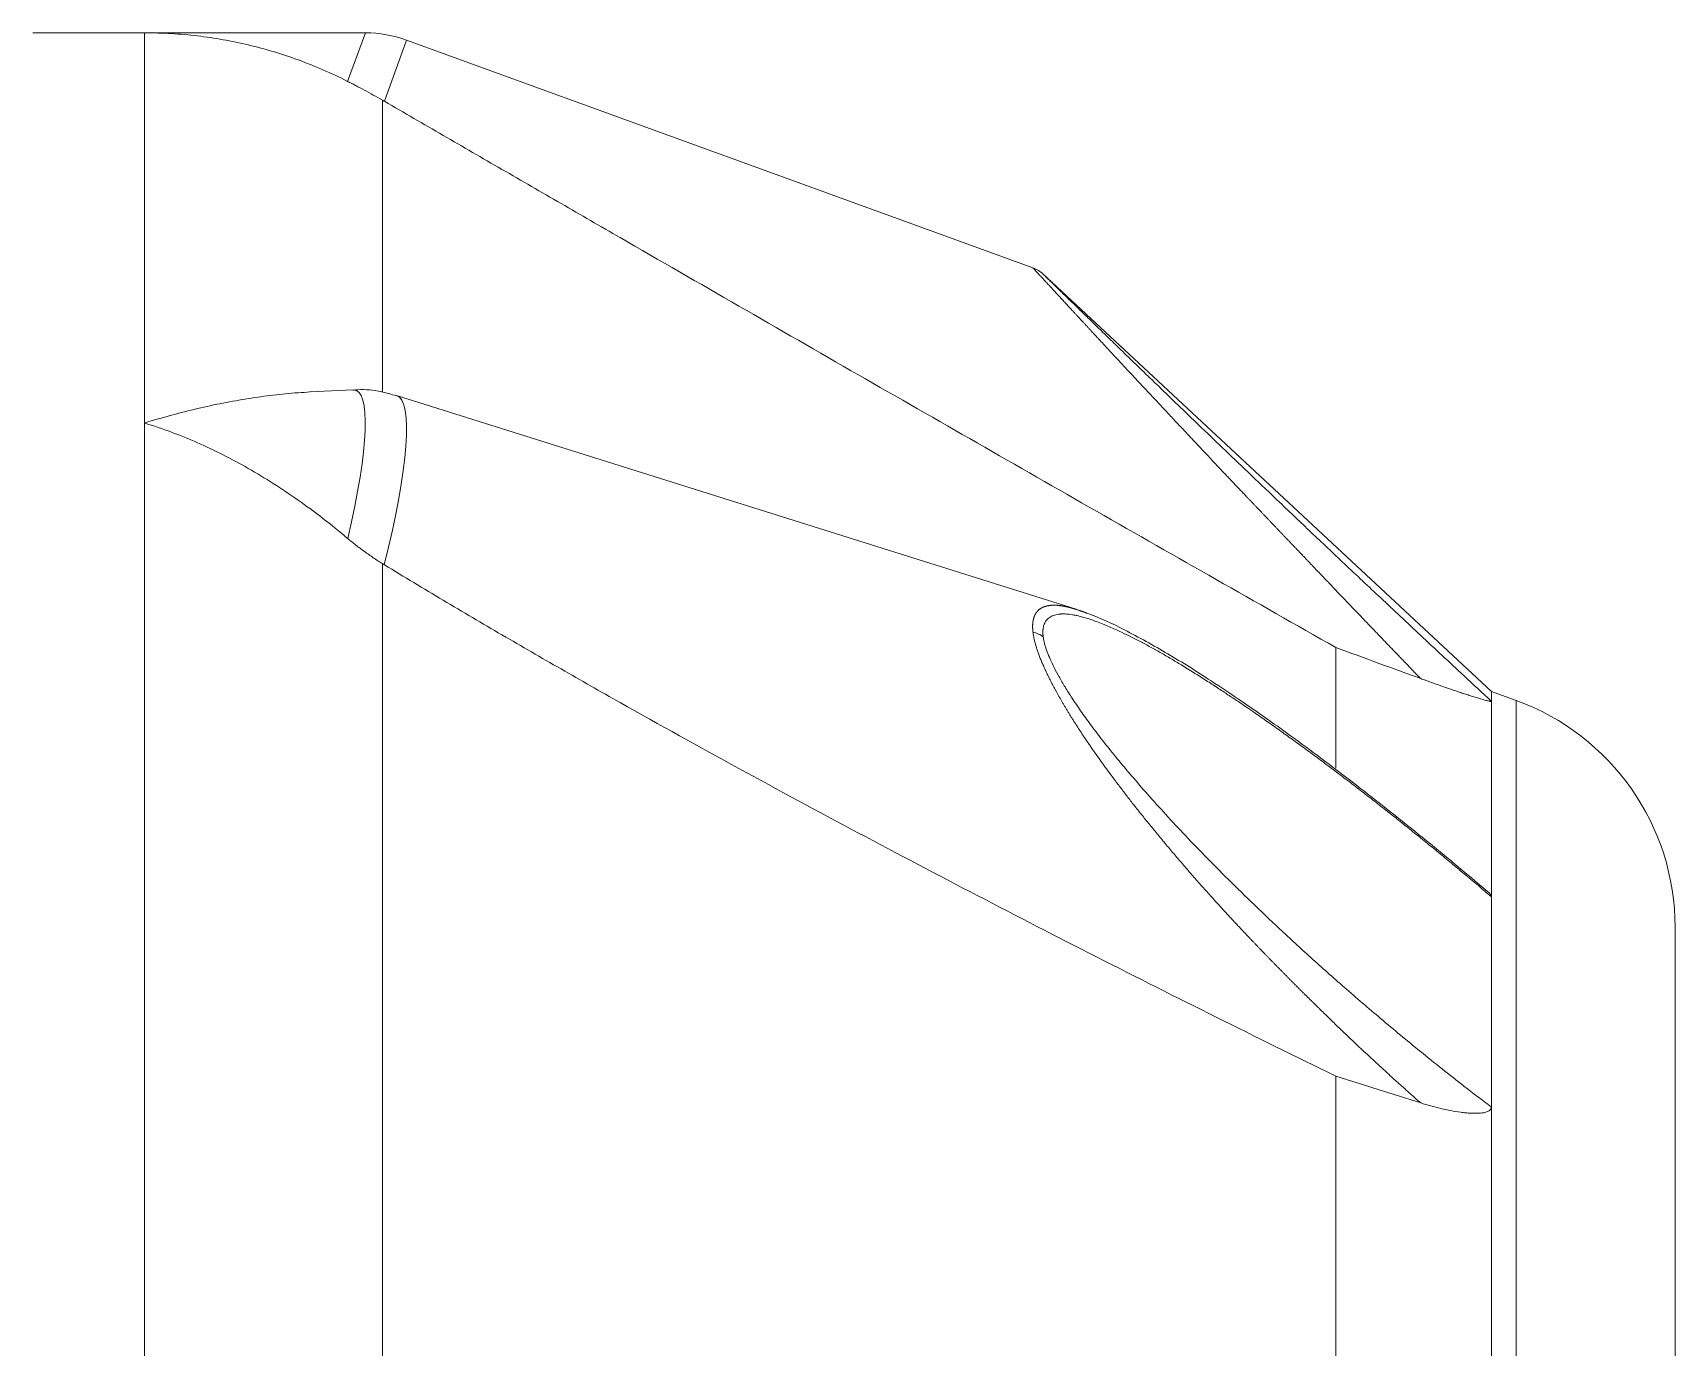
# Model space of a CAD drawing. Header units: inches. Extents: x 47316 to 59086, y 3141 to 11743.
# Drawn here: x 54765.15 to 54778.75, y 9808.57 to 9819.46 of the extents above; entities that cross this region are included whole.
import ezdxf

# ---------------------------------------------------------------- set-up
doc = ezdxf.new("R2010")
doc.units = ezdxf.units.IN
doc.header["$MEASUREMENT"] = 0
doc.layers.add('_BLACK_HOLE', color=7, linetype='Continuous')

msp = doc.modelspace()

# ---------------------------------------------------------------- linework, layer by layer
at = {"layer": '_BLACK_HOLE', "color": 0, "linetype": 'ByBlock', "lineweight": 18}
for p, q in [((54765.146, 9819.461), (54766.071, 9819.461)), ((54767.9, 9819.461), (54766.071, 9819.461)), ((54773.435, 9817.513), (54768.241, 9819.401)), ((54773.428, 9817.513), (54773.425, 9817.517)), ((54777.226, 9814.004), (54773.507, 9817.468)), ((54773.513, 9817.461), (54773.51, 9817.464)), ((54767.798, 9816.503), (54767.44, 9816.486)), ((54773.785, 9814.686), (54768.158, 9816.457)), ((54775.936, 9813.37), (54775.936, 9814.369)), ((54777.226, 9814.004), (54777.429, 9813.931)), ((54777.226, 9814.004), (54777.226, 9813.922)), ((54777.429, 9776.742), (54777.429, 9813.931)), ((54777.226, 9810.561), (54777.226, 9812.303)), ((54778.746, 9812.051), (54778.746, 9778.621)), ((54775.936, 9806.83), (54775.936, 9810.819))]:
    msp.add_line(p, q, dxfattribs=at)
at = {"layer": '_BLACK_HOLE', "color": 0, "linetype": 'ByBlock', "lineweight": 13}
for p, q in [((54766.071, 9819.461), (54766.071, 9816.229)), ((54767.9, 9819.461), (54767.753, 9819.059)), ((54768.241, 9819.401), (54768.057, 9818.894)), ((54768.041, 9818.903), (54768.041, 9816.489)), ((54766.071, 9816.229), (54766.071, 9807.399)), ((54768.041, 9815.064), (54768.041, 9808.301))]:
    msp.add_line(p, q, dxfattribs=at)
at = {"layer": '_BLACK_HOLE', "color": 0, "linetype": 'ByBlock', "lineweight": 18}
for centre, radius, start, end in [((54767.9, 9818.461), 1, 70.0227, 90), ((54776.746, 9812.051), 2, 0, 70.0227)]:
    msp.add_arc(centre, radius, start, end, dxfattribs=at)
for centre, major_axis, ratio, start_param, end_param in [((54773.343, 9817.278), (-0.175, -0.179), 0.993699, 3.165832, 3.569253), ((54773.343, 9814.299), (-0.248, -0.035), 0.822274, 3.845234, 4.248577)]:
    msp.add_ellipse(centre, major_axis=major_axis, ratio=ratio, start_param=start_param, end_param=end_param, dxfattribs=at)
at = {"layer": '_BLACK_HOLE', "color": 0, "linetype": 'ByBlock', "lineweight": 13}
for centre, major_axis, start_param, end_param in [((54767.236, 9814.649), (-0.583, -1.852), 1.967771, 3.20523), ((54767.557, 9814.548), (0.601, 1.91), 5.034234, 6.283255)]:
    msp.add_ellipse(centre, major_axis=major_axis, ratio=0.170824, start_param=start_param, end_param=end_param, dxfattribs=at)
at = {"layer": '_BLACK_HOLE', "color": 0, "linetype": 'ByBlock', "lineweight": 18}
for points in [[(54766.071, 9819.461), (54766.146, 9819.461), (54766.294, 9819.457), (54766.51, 9819.438), (54766.722, 9819.406), (54766.931, 9819.363), (54767.137, 9819.308), (54767.342, 9819.24), (54767.547, 9819.158), (54767.685, 9819.094), (54767.753, 9819.059)], [(54768.057, 9818.894), (54768.054, 9818.895), (54768.049, 9818.898), (54768.044, 9818.901), (54768.041, 9818.903)], [(54766.071, 9816.229), (54766.146, 9816.206), (54766.294, 9816.156), (54766.51, 9816.068), (54766.722, 9815.967), (54766.931, 9815.855), (54767.137, 9815.73), (54767.342, 9815.593), (54767.547, 9815.442), (54767.685, 9815.331), (54767.753, 9815.273)], [(54768.057, 9815.054), (54768.054, 9815.056), (54768.049, 9815.059), (54768.044, 9815.062), (54768.041, 9815.064)], [(54775.936, 9814.369), (54776.053, 9814.326), (54776.288, 9814.24), (54776.522, 9814.155), (54776.639, 9814.112)], [(54777.225, 9812.41), (54777.225, 9812.375), (54777.225, 9812.34), (54777.225, 9812.304)], [(54775.936, 9810.819), (54776.053, 9810.782), (54776.288, 9810.708), (54776.522, 9810.634), (54776.639, 9810.597)]]:
    msp.add_open_spline(points, degree=3, dxfattribs=at)
for points, knots in [([(54768.041, 9818.903), (54768.016, 9818.918), (54767.99, 9818.932), (54767.941, 9818.96), (54767.916, 9818.974), (54767.868, 9819), (54767.844, 9819.012), (54767.81, 9819.03), (54767.798, 9819.036), (54767.775, 9819.048), (54767.764, 9819.054), (54767.753, 9819.059)], [0, 0, 0, 0, 0.25, 0.25, 0.5, 0.5, 0.75, 0.75, 0.875, 0.875, 1, 1, 1, 1]), ([(54768.057, 9818.894), (54768.219, 9818.8), (54768.381, 9818.706), (54768.705, 9818.518), (54768.868, 9818.424), (54769.194, 9818.236), (54769.357, 9818.142), (54769.683, 9817.953), (54769.846, 9817.859), (54770.337, 9817.576), (54770.664, 9817.387), (54771.321, 9817.009), (54771.65, 9816.819), (54772.308, 9816.441), (54772.637, 9816.253), (54773.296, 9815.875), (54773.625, 9815.686), (54774.285, 9815.309), (54774.615, 9815.121), (54775.275, 9814.745), (54775.606, 9814.557), (54775.936, 9814.369)], [0, 0, 0, 0, 0.0625, 0.0625, 0.125, 0.125, 0.1875, 0.1875, 0.25, 0.25, 0.375, 0.375, 0.5, 0.5, 0.625, 0.625, 0.75, 0.75, 0.875, 0.875, 1, 1, 1, 1]), ([(54776.639, 9814.112), (54776.63, 9814.121), (54776.612, 9814.139), (54776.586, 9814.166), (54776.56, 9814.193), (54776.535, 9814.22), (54776.509, 9814.246), (54776.484, 9814.273), (54776.458, 9814.299), (54776.433, 9814.325), (54776.408, 9814.351), (54776.384, 9814.376), (54776.359, 9814.402), (54776.335, 9814.427), (54776.311, 9814.453), (54776.286, 9814.478), (54776.263, 9814.503), (54776.239, 9814.527), (54776.215, 9814.552), (54776.192, 9814.576), (54776.169, 9814.601), (54776.146, 9814.625), (54776.123, 9814.649), (54776.1, 9814.672), (54776.078, 9814.696), (54776.055, 9814.719), (54776.033, 9814.743), (54776.011, 9814.766), (54775.989, 9814.789), (54775.967, 9814.811), (54775.946, 9814.834), (54775.924, 9814.856), (54775.903, 9814.879), (54775.882, 9814.901), (54775.861, 9814.923), (54775.841, 9814.944), (54775.82, 9814.966), (54775.8, 9814.987), (54775.779, 9815.008), (54775.759, 9815.029), (54775.739, 9815.05), (54775.72, 9815.071), (54775.7, 9815.091), (54775.681, 9815.112), (54775.662, 9815.132), (54775.643, 9815.152), (54775.624, 9815.172), (54775.605, 9815.191), (54775.586, 9815.211), (54775.568, 9815.23), (54775.55, 9815.249), (54775.532, 9815.268), (54775.514, 9815.287), (54775.496, 9815.305), (54775.478, 9815.324), (54775.461, 9815.342), (54775.444, 9815.36), (54775.427, 9815.378), (54775.41, 9815.396), (54775.393, 9815.413), (54775.376, 9815.431), (54775.36, 9815.448), (54775.344, 9815.465), (54775.328, 9815.482), (54775.312, 9815.499), (54775.296, 9815.515), (54775.28, 9815.531), (54775.265, 9815.548), (54775.25, 9815.564), (54775.235, 9815.579), (54775.22, 9815.595), (54775.205, 9815.611), (54775.19, 9815.626), (54775.176, 9815.641), (54775.162, 9815.656), (54775.148, 9815.671), (54775.134, 9815.685), (54775.12, 9815.7), (54775.106, 9815.714), (54775.093, 9815.728), (54775.08, 9815.742), (54775.067, 9815.756), (54775.054, 9815.77), (54775.041, 9815.783), (54775.028, 9815.796), (54775.016, 9815.81), (54774.98, 9815.848), (54774.921, 9815.91), (54774.841, 9815.996), (54774.762, 9816.079), (54774.687, 9816.16), (54774.613, 9816.238), (54774.542, 9816.314), (54774.474, 9816.388), (54774.407, 9816.458), (54774.344, 9816.527), (54774.282, 9816.592), (54774.223, 9816.655), (54774.167, 9816.716), (54774.112, 9816.774), (54774.071, 9816.819), (54774.04, 9816.852), (54774.02, 9816.873), (54774.001, 9816.895), (54773.981, 9816.915), (54773.962, 9816.936), (54773.944, 9816.956), (54773.926, 9816.975), (54773.908, 9816.995), (54773.89, 9817.014), (54773.873, 9817.033), (54773.856, 9817.051), (54773.839, 9817.069), (54773.823, 9817.086), (54773.807, 9817.104), (54773.791, 9817.121), (54773.776, 9817.137), (54773.761, 9817.153), (54773.746, 9817.169), (54773.732, 9817.185), (54773.718, 9817.2), (54773.705, 9817.215), (54773.691, 9817.229), (54773.678, 9817.243), (54773.665, 9817.257), (54773.653, 9817.27), (54773.641, 9817.284), (54773.629, 9817.296), (54773.618, 9817.309), (54773.607, 9817.32), (54773.596, 9817.332), (54773.586, 9817.343), (54773.576, 9817.354), (54773.566, 9817.365), (54773.557, 9817.375), (54773.547, 9817.385), (54773.539, 9817.394), (54773.53, 9817.403), (54773.522, 9817.412), (54773.514, 9817.421), (54773.507, 9817.429), (54773.5, 9817.436), (54773.493, 9817.444), (54773.486, 9817.451), (54773.48, 9817.457), (54773.474, 9817.464), (54773.469, 9817.47), (54773.464, 9817.475), (54773.459, 9817.48), (54773.454, 9817.485), (54773.45, 9817.49), (54773.446, 9817.494), (54773.443, 9817.498), (54773.439, 9817.501), (54773.437, 9817.504), (54773.434, 9817.507), (54773.432, 9817.509), (54773.43, 9817.512), (54773.429, 9817.513), (54773.428, 9817.513)], [0, 0, 0, 0, 0.007002, 0.013961, 0.020877, 0.02775, 0.03458, 0.041368, 0.048112, 0.054813, 0.061471, 0.068087, 0.074659, 0.081188, 0.087675, 0.094118, 0.100519, 0.106876, 0.113191, 0.119463, 0.125691, 0.131877, 0.13802, 0.14412, 0.150177, 0.156191, 0.162162, 0.16809, 0.173975, 0.179817, 0.185617, 0.191373, 0.197087, 0.202757, 0.208385, 0.213969, 0.219511, 0.22501, 0.230466, 0.235879, 0.241249, 0.246576, 0.25186, 0.257101, 0.2623, 0.267455, 0.272568, 0.277638, 0.282665, 0.287649, 0.29259, 0.297488, 0.302343, 0.307155, 0.311925, 0.316652, 0.321335, 0.325976, 0.330574, 0.335129, 0.339642, 0.344111, 0.348538, 0.352922, 0.357262, 0.361561, 0.365816, 0.370028, 0.374198, 0.378325, 0.382408, 0.38645, 0.390448, 0.394403, 0.398316, 0.402186, 0.406013, 0.409798, 0.413539, 0.417238, 0.420894, 0.424508, 0.428078, 0.431606, 0.435091, 0.438534, 0.441933, 0.465092, 0.487697, 0.50975, 0.531254, 0.55221, 0.57262, 0.592488, 0.611815, 0.630605, 0.648861, 0.666586, 0.683784, 0.700459, 0.716615, 0.723002, 0.729325, 0.735584, 0.741781, 0.747915, 0.753988, 0.759998, 0.765948, 0.771836, 0.777664, 0.783433, 0.789142, 0.794792, 0.800383, 0.805917, 0.811393, 0.816813, 0.822176, 0.827484, 0.832737, 0.837935, 0.84308, 0.848171, 0.853211, 0.858198, 0.863135, 0.868021, 0.872858, 0.877647, 0.882388, 0.887082, 0.89173, 0.896333, 0.900891, 0.905407, 0.90988, 0.914312, 0.918705, 0.923058, 0.927373, 0.931651, 0.935894, 0.940102, 0.944278, 0.948421, 0.952534, 0.956617, 0.960672, 0.964701, 0.968704, 0.972684, 0.976641, 0.980578, 0.984495, 0.988394, 0.992277, 0.996145, 1, 1, 1, 1]), ([(54777.225, 9813.923), (54777.149, 9813.994), (54776.953, 9814.176), (54776.647, 9814.461), (54776.317, 9814.771), (54776.014, 9815.056), (54775.735, 9815.32), (54775.478, 9815.565), (54775.242, 9815.79), (54775.027, 9815.996), (54774.832, 9816.183), (54774.654, 9816.354), (54774.494, 9816.509), (54774.349, 9816.649), (54774.218, 9816.775), (54774.101, 9816.888), (54773.997, 9816.99), (54773.905, 9817.079), (54773.825, 9817.158), (54773.755, 9817.226), (54773.695, 9817.284), (54773.645, 9817.333), (54773.604, 9817.373), (54773.571, 9817.405), (54773.545, 9817.43), (54773.527, 9817.448), (54773.518, 9817.457), (54773.514, 9817.461), (54773.513, 9817.461)], [0, 0, 0, 0, 0.053888, 0.139584, 0.217901, 0.289742, 0.356431, 0.418733, 0.476345, 0.529152, 0.577705, 0.622435, 0.663612, 0.70149, 0.736329, 0.768409, 0.797983, 0.82523, 0.850288, 0.873339, 0.894593, 0.914226, 0.93239, 0.949266, 0.965086, 0.980128, 0.994711, 1, 1, 1, 1]), ([(54767.443, 9816.486), (54767.409, 9816.484), (54767.307, 9816.478), (54767.137, 9816.462), (54766.931, 9816.433), (54766.722, 9816.396), (54766.51, 9816.35), (54766.294, 9816.295), (54766.146, 9816.252), (54766.071, 9816.229)], [0, 0, 0, 0, 0.075536, 0.229614, 0.383691, 0.537768, 0.691845, 0.845923, 1, 1, 1, 1]), ([(54768.157, 9816.453), (54768.115, 9816.468), (54768.011, 9816.497), (54767.887, 9816.51), (54767.81, 9816.502), (54767.796, 9816.501)], [0, 0, 0, 0, 0.363265, 0.885802, 1, 1, 1, 1]), ([(54768.041, 9815.064), (54768.016, 9815.08), (54767.99, 9815.096), (54767.941, 9815.13), (54767.916, 9815.147), (54767.868, 9815.182), (54767.844, 9815.2), (54767.81, 9815.227), (54767.798, 9815.236), (54767.775, 9815.254), (54767.764, 9815.264), (54767.753, 9815.273)], [0, 0, 0, 0, 0.25, 0.25, 0.5, 0.5, 0.75, 0.75, 0.875, 0.875, 1, 1, 1, 1]), ([(54768.057, 9815.054), (54768.219, 9814.955), (54768.381, 9814.858), (54768.705, 9814.664), (54768.868, 9814.569), (54769.194, 9814.379), (54769.357, 9814.285), (54769.683, 9814.098), (54769.846, 9814.005), (54770.337, 9813.729), (54770.664, 9813.547), (54771.321, 9813.188), (54771.65, 9813.011), (54772.308, 9812.66), (54772.637, 9812.487), (54773.296, 9812.144), (54773.625, 9811.974), (54774.285, 9811.638), (54774.615, 9811.472), (54775.275, 9811.143), (54775.606, 9810.98), (54775.936, 9810.819)], [0, 0, 0, 0, 0.0625, 0.0625, 0.125, 0.125, 0.1875, 0.1875, 0.25, 0.25, 0.375, 0.375, 0.5, 0.5, 0.625, 0.625, 0.75, 0.75, 0.875, 0.875, 1, 1, 1, 1]), ([(54773.428, 9814.496), (54773.428, 9814.498), (54773.427, 9814.502), (54773.427, 9814.508), (54773.426, 9814.514), (54773.426, 9814.52), (54773.426, 9814.526), (54773.425, 9814.532), (54773.425, 9814.537), (54773.425, 9814.543), (54773.425, 9814.548), (54773.425, 9814.553), (54773.426, 9814.559), (54773.426, 9814.564), (54773.426, 9814.569), (54773.427, 9814.574), (54773.427, 9814.579), (54773.428, 9814.584), (54773.429, 9814.588), (54773.429, 9814.593), (54773.43, 9814.598), (54773.431, 9814.602), (54773.433, 9814.607), (54773.434, 9814.611), (54773.435, 9814.615), (54773.436, 9814.619), (54773.438, 9814.624), (54773.439, 9814.628), (54773.441, 9814.632), (54773.443, 9814.635), (54773.444, 9814.639), (54773.446, 9814.643), (54773.448, 9814.646), (54773.45, 9814.65), (54773.453, 9814.653), (54773.455, 9814.657), (54773.457, 9814.66), (54773.46, 9814.663), (54773.462, 9814.666), (54773.465, 9814.669), (54773.467, 9814.672), (54773.47, 9814.675), (54773.473, 9814.678), (54773.476, 9814.681), (54773.479, 9814.683), (54773.482, 9814.686), (54773.485, 9814.688), (54773.489, 9814.69), (54773.492, 9814.693), (54773.496, 9814.695), (54773.499, 9814.697), (54773.503, 9814.699), (54773.507, 9814.701), (54773.51, 9814.702), (54773.514, 9814.704), (54773.518, 9814.706), (54773.522, 9814.707), (54773.527, 9814.709), (54773.531, 9814.71), (54773.535, 9814.711), (54773.54, 9814.712), (54773.544, 9814.714), (54773.549, 9814.715), (54773.554, 9814.715), (54773.558, 9814.716), (54773.563, 9814.717), (54773.568, 9814.718), (54773.573, 9814.718), (54773.578, 9814.719), (54773.584, 9814.719), (54773.589, 9814.719), (54773.595, 9814.719), (54773.6, 9814.719), (54773.606, 9814.719), (54773.611, 9814.719), (54773.617, 9814.719), (54773.623, 9814.719), (54773.629, 9814.719), (54773.635, 9814.718), (54773.641, 9814.717), (54773.647, 9814.717), (54773.654, 9814.716), (54773.66, 9814.715), (54773.667, 9814.714), (54773.673, 9814.713), (54773.68, 9814.712), (54773.686, 9814.711), (54773.693, 9814.71), (54773.7, 9814.708), (54773.707, 9814.707), (54773.714, 9814.705), (54773.722, 9814.703), (54773.729, 9814.702), (54773.736, 9814.7), (54773.744, 9814.698), (54773.751, 9814.696), (54773.759, 9814.694), (54773.767, 9814.691), (54773.774, 9814.689), (54773.782, 9814.687), (54773.79, 9814.684), (54773.798, 9814.681), (54773.807, 9814.679), (54773.815, 9814.676), (54773.823, 9814.673), (54773.832, 9814.67), (54773.84, 9814.667), (54773.849, 9814.664), (54773.858, 9814.66), (54773.865, 9814.658), (54773.87, 9814.656), (54773.871, 9814.655)], [0, 0, 0, 0, 0.007848, 0.015693, 0.023537, 0.03138, 0.039222, 0.047066, 0.054911, 0.062759, 0.070611, 0.078467, 0.086329, 0.094197, 0.102072, 0.109956, 0.117848, 0.12575, 0.133663, 0.141587, 0.149524, 0.157475, 0.165439, 0.173419, 0.181414, 0.189427, 0.197457, 0.205505, 0.213573, 0.221661, 0.22977, 0.237901, 0.246054, 0.254231, 0.262431, 0.270657, 0.278909, 0.287187, 0.295492, 0.303826, 0.312188, 0.32058, 0.329002, 0.337455, 0.34594, 0.354457, 0.363008, 0.371592, 0.380211, 0.388865, 0.397555, 0.406281, 0.415045, 0.423846, 0.432686, 0.441565, 0.450484, 0.459443, 0.468443, 0.477485, 0.486569, 0.495695, 0.504865, 0.514078, 0.523336, 0.532639, 0.541988, 0.551382, 0.560823, 0.570311, 0.579847, 0.589431, 0.599063, 0.608744, 0.618475, 0.628256, 0.638087, 0.64797, 0.657903, 0.667889, 0.677927, 0.688017, 0.698161, 0.708358, 0.718609, 0.728914, 0.739274, 0.749689, 0.76016, 0.770687, 0.78127, 0.791909, 0.802606, 0.81336, 0.824171, 0.835041, 0.845969, 0.856956, 0.868002, 0.879107, 0.890272, 0.901497, 0.912782, 0.924127, 0.935534, 0.947002, 0.958531, 0.970122, 0.981775, 0.993491, 1, 1, 1, 1]), ([(54773.513, 9814.457), (54773.513, 9814.459), (54773.513, 9814.462), (54773.512, 9814.468), (54773.511, 9814.474), (54773.511, 9814.481), (54773.51, 9814.488), (54773.51, 9814.495), (54773.51, 9814.503), (54773.511, 9814.511), (54773.511, 9814.52), (54773.513, 9814.529), (54773.515, 9814.541), (54773.519, 9814.556), (54773.525, 9814.571), (54773.532, 9814.584), (54773.541, 9814.597), (54773.553, 9814.61), (54773.569, 9814.621), (54773.587, 9814.631), (54773.607, 9814.638), (54773.628, 9814.643), (54773.646, 9814.646), (54773.661, 9814.647), (54773.673, 9814.648), (54773.688, 9814.648), (54773.706, 9814.647), (54773.729, 9814.644), (54773.755, 9814.641), (54773.786, 9814.635), (54773.821, 9814.627), (54773.861, 9814.616), (54773.906, 9814.602), (54773.955, 9814.584), (54774.003, 9814.565), (54774.052, 9814.546), (54774.103, 9814.523), (54774.166, 9814.494), (54774.242, 9814.457), (54774.326, 9814.414), (54774.412, 9814.368), (54774.497, 9814.32), (54774.582, 9814.27), (54774.675, 9814.215), (54774.772, 9814.154), (54774.872, 9814.091), (54774.965, 9814.03), (54775.051, 9813.973), (54775.131, 9813.92), (54775.203, 9813.87), (54775.269, 9813.826), (54775.327, 9813.785), (54775.38, 9813.748), (54775.432, 9813.711), (54775.483, 9813.674), (54775.535, 9813.637), (54775.587, 9813.6), (54775.639, 9813.562), (54775.692, 9813.524), (54775.744, 9813.485), (54775.796, 9813.446), (54775.849, 9813.407), (54775.901, 9813.368), (54775.954, 9813.328), (54776.006, 9813.288), (54776.059, 9813.248), (54776.112, 9813.208), (54776.164, 9813.167), (54776.217, 9813.126), (54776.27, 9813.085), (54776.323, 9813.043), (54776.376, 9813.002), (54776.429, 9812.96), (54776.482, 9812.917), (54776.535, 9812.875), (54776.588, 9812.832), (54776.641, 9812.79), (54776.694, 9812.747), (54776.747, 9812.703), (54776.8, 9812.66), (54776.853, 9812.616), (54776.906, 9812.572), (54776.959, 9812.528), (54777.012, 9812.484), (54777.066, 9812.439), (54777.119, 9812.394), (54777.172, 9812.349), (54777.207, 9812.319), (54777.225, 9812.304)], [0, 0, 0, 0, 0.001543, 0.003279, 0.005209, 0.007331, 0.009647, 0.012156, 0.014858, 0.017752, 0.02084, 0.02412, 0.027593, 0.03547, 0.042701, 0.049288, 0.055232, 0.064586, 0.073944, 0.083308, 0.092678, 0.102057, 0.111443, 0.114929, 0.119491, 0.125129, 0.131847, 0.139647, 0.148532, 0.158504, 0.169566, 0.181721, 0.19497, 0.209316, 0.224761, 0.235589, 0.249552, 0.266655, 0.286907, 0.310313, 0.331876, 0.353374, 0.374807, 0.396172, 0.422351, 0.446777, 0.469448, 0.490361, 0.509514, 0.526906, 0.542535, 0.556401, 0.568502, 0.580819, 0.593138, 0.605459, 0.61778, 0.630103, 0.642426, 0.654751, 0.667077, 0.679403, 0.691731, 0.704059, 0.716387, 0.728717, 0.741047, 0.753377, 0.765708, 0.778039, 0.79037, 0.802702, 0.815034, 0.827366, 0.839698, 0.85203, 0.864362, 0.876694, 0.889026, 0.901358, 0.91369, 0.926021, 0.938352, 0.950682, 0.963013, 0.975342, 0.987671, 1, 1, 1, 1]), ([(54777.191, 9812.349), (54777.011, 9812.502), (54776.672, 9812.784), (54776.212, 9813.149), (54775.848, 9813.427), (54775.585, 9813.622), (54775.369, 9813.777), (54775.148, 9813.93), (54774.869, 9814.118), (54774.54, 9814.324), (54774.204, 9814.509), (54773.979, 9814.619), (54773.877, 9814.652), (54773.871, 9814.654)], [0, 0, 0, 0, 0.157811, 0.297808, 0.405043, 0.479492, 0.533126, 0.598315, 0.676923, 0.785774, 0.898593, 0.993715, 1, 1, 1, 1]), ([(54776.639, 9810.597), (54776.63, 9810.605), (54776.612, 9810.62), (54776.586, 9810.643), (54776.56, 9810.666), (54776.535, 9810.689), (54776.509, 9810.712), (54776.484, 9810.735), (54776.458, 9810.757), (54776.433, 9810.78), (54776.408, 9810.803), (54776.384, 9810.825), (54776.359, 9810.848), (54776.335, 9810.87), (54776.31, 9810.892), (54776.286, 9810.914), (54776.262, 9810.937), (54776.239, 9810.959), (54776.215, 9810.98), (54776.192, 9811.002), (54776.168, 9811.024), (54776.145, 9811.046), (54776.122, 9811.067), (54776.1, 9811.089), (54776.077, 9811.11), (54776.055, 9811.131), (54776.033, 9811.152), (54776.011, 9811.173), (54775.989, 9811.194), (54775.967, 9811.215), (54775.945, 9811.236), (54775.924, 9811.257), (54775.903, 9811.277), (54775.882, 9811.298), (54775.861, 9811.318), (54775.84, 9811.338), (54775.82, 9811.358), (54775.799, 9811.378), (54775.779, 9811.398), (54775.759, 9811.418), (54775.739, 9811.437), (54775.719, 9811.457), (54775.7, 9811.476), (54775.68, 9811.495), (54775.661, 9811.514), (54775.642, 9811.533), (54775.623, 9811.552), (54775.604, 9811.571), (54775.586, 9811.59), (54775.567, 9811.608), (54775.549, 9811.627), (54775.531, 9811.645), (54775.513, 9811.663), (54775.495, 9811.681), (54775.478, 9811.699), (54775.46, 9811.716), (54775.443, 9811.734), (54775.426, 9811.752), (54775.409, 9811.769), (54775.392, 9811.786), (54775.376, 9811.803), (54775.359, 9811.82), (54775.343, 9811.837), (54775.327, 9811.853), (54775.311, 9811.87), (54775.295, 9811.886), (54775.28, 9811.903), (54775.264, 9811.919), (54775.249, 9811.935), (54775.234, 9811.95), (54775.219, 9811.966), (54775.204, 9811.982), (54775.19, 9811.997), (54775.175, 9812.012), (54775.161, 9812.027), (54775.147, 9812.042), (54775.133, 9812.057), (54775.119, 9812.072), (54775.106, 9812.086), (54775.092, 9812.101), (54775.079, 9812.115), (54775.066, 9812.129), (54775.053, 9812.143), (54775.04, 9812.157), (54775.028, 9812.171), (54775.015, 9812.184), (54774.979, 9812.224), (54774.92, 9812.288), (54774.84, 9812.379), (54774.761, 9812.467), (54774.686, 9812.555), (54774.612, 9812.64), (54774.541, 9812.724), (54774.473, 9812.806), (54774.406, 9812.887), (54774.343, 9812.966), (54774.281, 9813.043), (54774.222, 9813.118), (54774.166, 9813.191), (54774.112, 9813.263), (54774.07, 9813.319), (54774.039, 9813.361), (54774.019, 9813.388), (54774, 9813.415), (54773.981, 9813.442), (54773.962, 9813.469), (54773.943, 9813.495), (54773.925, 9813.521), (54773.907, 9813.547), (54773.889, 9813.573), (54773.872, 9813.598), (54773.855, 9813.623), (54773.838, 9813.648), (54773.822, 9813.673), (54773.806, 9813.697), (54773.791, 9813.722), (54773.775, 9813.746), (54773.76, 9813.769), (54773.746, 9813.793), (54773.731, 9813.816), (54773.717, 9813.838), (54773.704, 9813.861), (54773.69, 9813.883), (54773.677, 9813.905), (54773.665, 9813.927), (54773.652, 9813.949), (54773.64, 9813.97), (54773.629, 9813.991), (54773.617, 9814.012), (54773.606, 9814.032), (54773.596, 9814.052), (54773.585, 9814.072), (54773.575, 9814.091), (54773.565, 9814.111), (54773.556, 9814.13), (54773.547, 9814.148), (54773.538, 9814.167), (54773.53, 9814.185), (54773.522, 9814.203), (54773.514, 9814.22), (54773.506, 9814.237), (54773.499, 9814.254), (54773.492, 9814.271), (54773.486, 9814.287), (54773.48, 9814.303), (54773.474, 9814.319), (54773.468, 9814.335), (54773.463, 9814.35), (54773.458, 9814.365), (54773.454, 9814.379), (54773.45, 9814.393), (54773.446, 9814.407), (54773.442, 9814.421), (54773.439, 9814.434), (54773.436, 9814.447), (54773.434, 9814.46), (54773.432, 9814.473), (54773.43, 9814.485), (54773.429, 9814.493), (54773.428, 9814.496)], [0, 0, 0, 0, 0.007004, 0.013965, 0.020883, 0.027758, 0.03459, 0.041379, 0.048125, 0.054828, 0.061488, 0.068106, 0.07468, 0.081211, 0.087699, 0.094144, 0.100547, 0.106906, 0.113222, 0.119496, 0.125726, 0.131913, 0.138058, 0.144159, 0.150218, 0.156233, 0.162206, 0.168136, 0.174022, 0.179866, 0.185667, 0.191425, 0.19714, 0.202811, 0.20844, 0.214026, 0.21957, 0.22507, 0.230527, 0.235941, 0.241313, 0.246641, 0.251926, 0.257169, 0.262369, 0.267525, 0.272639, 0.27771, 0.282738, 0.287723, 0.292665, 0.297564, 0.302421, 0.307234, 0.312005, 0.316732, 0.321417, 0.326059, 0.330658, 0.335214, 0.339727, 0.344198, 0.348625, 0.35301, 0.357352, 0.361651, 0.365907, 0.37012, 0.37429, 0.378418, 0.382502, 0.386544, 0.390543, 0.3945, 0.398413, 0.402284, 0.406111, 0.409896, 0.413639, 0.417338, 0.420995, 0.424609, 0.42818, 0.431708, 0.435194, 0.438637, 0.442037, 0.465191, 0.487792, 0.509841, 0.531341, 0.552292, 0.572698, 0.592561, 0.611884, 0.630669, 0.64892, 0.66664, 0.683833, 0.700503, 0.716655, 0.723041, 0.729363, 0.735622, 0.741818, 0.747952, 0.754023, 0.760033, 0.765982, 0.77187, 0.777697, 0.783464, 0.789172, 0.794821, 0.800412, 0.805945, 0.81142, 0.816839, 0.822201, 0.827508, 0.832759, 0.837956, 0.8431, 0.84819, 0.853228, 0.858215, 0.86315, 0.868036, 0.872872, 0.877659, 0.882399, 0.887092, 0.891739, 0.896341, 0.900898, 0.905413, 0.909885, 0.914317, 0.918708, 0.92306, 0.927375, 0.931652, 0.935894, 0.940102, 0.944277, 0.948419, 0.952532, 0.956615, 0.96067, 0.964698, 0.968701, 0.972681, 0.976638, 0.980575, 0.984492, 0.988392, 0.992275, 0.996144, 1, 1, 1, 1]), ([(54777.225, 9810.562), (54777.149, 9810.619), (54776.953, 9810.77), (54776.646, 9811.013), (54776.316, 9811.287), (54776.013, 9811.547), (54775.734, 9811.795), (54775.477, 9812.032), (54775.241, 9812.256), (54775.026, 9812.467), (54774.83, 9812.665), (54774.653, 9812.85), (54774.492, 9813.024), (54774.348, 9813.187), (54774.217, 9813.338), (54774.1, 9813.479), (54773.996, 9813.61), (54773.904, 9813.731), (54773.824, 9813.843), (54773.754, 9813.946), (54773.694, 9814.04), (54773.644, 9814.126), (54773.603, 9814.203), (54773.57, 9814.272), (54773.545, 9814.334), (54773.527, 9814.39), (54773.517, 9814.43), (54773.514, 9814.451), (54773.513, 9814.457)], [0, 0, 0, 0, 0.053987, 0.139708, 0.218046, 0.289901, 0.356602, 0.41891, 0.476519, 0.529317, 0.577858, 0.622574, 0.663738, 0.701603, 0.736425, 0.768485, 0.798047, 0.825296, 0.850371, 0.87344, 0.894681, 0.914253, 0.932345, 0.949183, 0.965013, 0.980097, 0.994723, 1, 1, 1, 1]), ([(54777.224, 9813.924), (54777.224, 9813.923), (54777.223, 9813.923), (54777.221, 9813.923), (54777.22, 9813.923), (54777.218, 9813.923), (54777.216, 9813.923), (54777.212, 9813.924), (54777.209, 9813.924), (54777.201, 9813.926), (54777.197, 9813.927), (54777.183, 9813.93), (54777.172, 9813.933), (54777.15, 9813.939), (54777.138, 9813.943), (54777.114, 9813.95), (54777.102, 9813.954), (54777.077, 9813.961), (54777.064, 9813.965), (54777.038, 9813.974), (54777.024, 9813.978), (54776.997, 9813.987), (54776.984, 9813.991), (54776.943, 9814.005), (54776.916, 9814.014), (54776.861, 9814.033), (54776.834, 9814.042), (54776.778, 9814.062), (54776.751, 9814.072), (54776.709, 9814.087), (54776.695, 9814.092), (54776.667, 9814.102), (54776.653, 9814.107), (54776.639, 9814.112)], [0, 0, 0, 0, 0.03125, 0.03125, 0.046875, 0.046875, 0.0625, 0.0625, 0.09375, 0.09375, 0.125, 0.125, 0.1875, 0.1875, 0.25, 0.25, 0.3125, 0.3125, 0.375, 0.375, 0.4375, 0.4375, 0.5, 0.5, 0.625, 0.625, 0.75, 0.75, 0.875, 0.875, 0.9375, 0.9375, 1, 1, 1, 1]), ([(54777.225, 9813.923), (54777.225, 9813.922), (54777.224, 9813.92), (54777.224, 9813.918), (54777.224, 9813.915), (54777.224, 9813.912), (54777.224, 9813.91), (54777.224, 9813.907), (54777.224, 9813.904), (54777.224, 9813.901), (54777.224, 9813.899), (54777.224, 9813.898)], [0, 0, 0, 0, 0.11112, 0.222235, 0.333346, 0.444454, 0.555561, 0.666667, 0.777775, 0.888886, 1, 1, 1, 1]), ([(54777.224, 9812.411), (54777.224, 9812.606), (54777.224, 9812.783), (54777.224, 9813.103), (54777.224, 9813.246), (54777.224, 9813.495), (54777.224, 9813.601), (54777.224, 9813.777), (54777.224, 9813.847), (54777.224, 9813.899)], [0, 0, 0, 0, 0.25, 0.25, 0.5, 0.5, 0.75, 0.75, 1, 1, 1, 1]), ([(54777.192, 9812.349), (54777.194, 9812.347), (54777.197, 9812.345), (54777.201, 9812.341), (54777.203, 9812.339), (54777.209, 9812.334), (54777.212, 9812.33), (54777.218, 9812.322), (54777.22, 9812.319), (54777.223, 9812.311), (54777.224, 9812.308), (54777.224, 9812.305)], [0, 0, 0, 0, 0.124232, 0.124232, 0.249342, 0.249342, 0.499561, 0.499561, 0.749781, 0.749781, 1, 1, 1, 1]), ([(54777.224, 9810.563), (54777.224, 9810.558), (54777.223, 9810.554), (54777.221, 9810.549), (54777.22, 9810.547), (54777.218, 9810.543), (54777.216, 9810.542), (54777.212, 9810.537), (54777.209, 9810.534), (54777.201, 9810.529), (54777.197, 9810.527), (54777.183, 9810.521), (54777.172, 9810.518), (54777.15, 9810.514), (54777.138, 9810.513), (54777.114, 9810.511), (54777.102, 9810.511), (54777.077, 9810.511), (54777.064, 9810.511), (54777.038, 9810.512), (54777.024, 9810.514), (54776.997, 9810.516), (54776.984, 9810.518), (54776.943, 9810.523), (54776.916, 9810.528), (54776.861, 9810.538), (54776.834, 9810.544), (54776.778, 9810.557), (54776.751, 9810.564), (54776.709, 9810.576), (54776.695, 9810.58), (54776.667, 9810.588), (54776.653, 9810.593), (54776.639, 9810.597)], [0, 0, 0, 0, 0.03125, 0.03125, 0.046875, 0.046875, 0.0625, 0.0625, 0.09375, 0.09375, 0.125, 0.125, 0.1875, 0.1875, 0.25, 0.25, 0.3125, 0.3125, 0.375, 0.375, 0.4375, 0.4375, 0.5, 0.5, 0.625, 0.625, 0.75, 0.75, 0.875, 0.875, 0.9375, 0.9375, 1, 1, 1, 1]), ([(54777.225, 9810.562), (54777.225, 9810.556), (54777.224, 9810.546), (54777.224, 9810.529), (54777.224, 9810.513), (54777.224, 9810.497), (54777.224, 9810.48), (54777.224, 9810.464), (54777.224, 9810.447), (54777.224, 9810.431), (54777.224, 9810.42), (54777.224, 9810.414)], [0, 0, 0, 0, 0.11112, 0.222235, 0.333346, 0.444454, 0.555561, 0.666667, 0.777775, 0.888886, 1, 1, 1, 1]), ([(54777.224, 9806.349), (54777.224, 9806.737), (54777.224, 9807.115), (54777.224, 9807.846), (54777.224, 9808.553), (54777.224, 9809.207), (54777.224, 9809.832), (54777.224, 9810.131), (54777.224, 9810.415)], [0, 0, 0, 0, 0.25, 0.25, 0.5, 0.75, 0.75, 1, 1, 1, 1])]:
    msp.add_open_spline(points, degree=3, knots=knots, dxfattribs=at)

doc.saveas('drawing.dxf')
